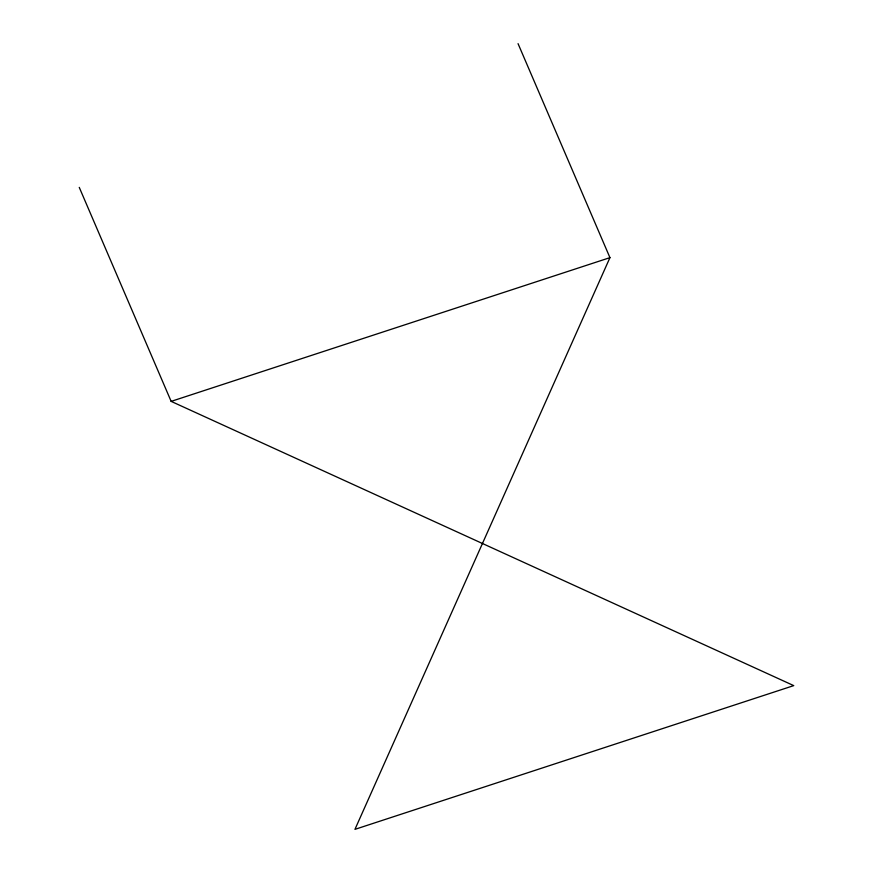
<?xml version="1.0" encoding="UTF-8"?>
<svg xmlns="http://www.w3.org/2000/svg" width="873" height="873" viewBox="0 0 873 873"><rect width="100%" height="100%" fill="white"/><g stroke="black" fill="none" stroke-linecap="round" stroke-linejoin="round"><path stroke-width="1.31" d="M518.049 43.65L609.943 257.644L354.951 829.35L793.743 685.621L171.152 401.373L79.257 187.379M171.152 401.373L609.943 257.644"/></g></svg>
